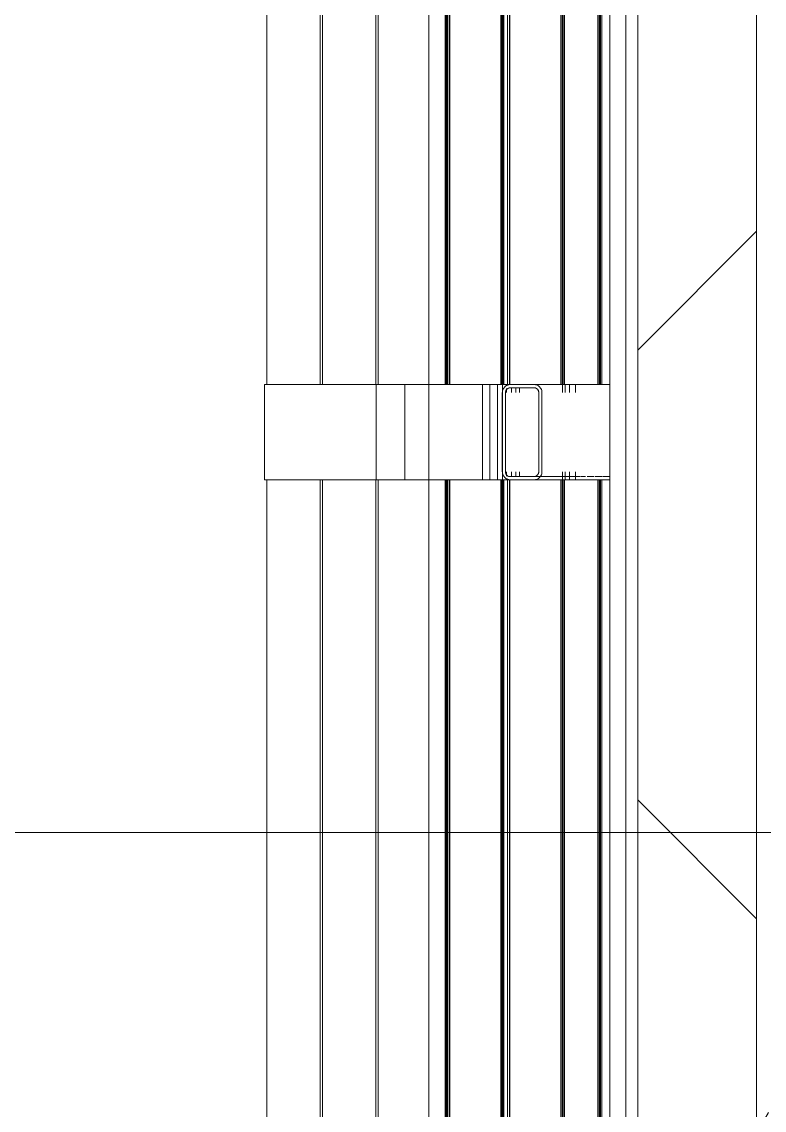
# Model space of a CAD drawing. Header units: millimetres. Extents: x -37960 to 31006, y -24503 to 30326.
# Drawn here: x -32630 to -31693, y 20650 to 22023 of the extents above; entities that cross this region are included whole.
import ezdxf

# ---------------------------------------------------------------- set-up
doc = ezdxf.new("R2010")
doc.units = ezdxf.units.MM
for name, color, linetype, lineweight in [('Высотные отметки', 7, 'Continuous', 9), ('Обобщенные модели', 7, 'Continuous', 9), ('Обобщенные модели-1', 7, 'Continuous', 18), ('Общие ребра', 7, 'Continuous', 9), ('Отделка 2 _5_-1', 7, 'Continuous', 9), ('Штриховка разреза-3', 7, 'Continuous', 9)]:
    doc.layers.add(name, color=color, linetype=linetype, lineweight=lineweight)
pattern_1 = [(0, (-3145.52, 6475), (812.8, 203.2), [67.056, -542.544, 67.056, -542.544, -3251.2]), (0, (-3145.52, 6475), (812.8, 203.2), [-1219.2, 67.056, -1152.144, 67.056, -542.544, -1422.4]), (0, (-3145.52, 6475), (812.8, 203.2), [-3048, 67.056, -339.344, 67.056, -948.944]), (120, (-2840.72, 6576.6), (-582.3764, 602.3054), [67.056, -542.544, 67.056, -3793.744]), (120, (-2840.72, 6576.6), (-582.3764, 602.3054), [-676.656, -542.544, 67.056, -1152.144, -2032]), (120, (-2840.72, 6576.6), (-582.3764, 602.3054), [-2438.4, 67.056, -542.544, 67.056, -1355.344]), (120, (-2840.72, 6576.6), (-582.3764, 602.3054), [-3115.056, -339.344, 67.056, -948.944]), (240, (-2739.12, 6983), (-230.4236, -805.5054), [67.056, -542.544, 67.056, -542.544, -3251.2]), (240, (-2739.12, 6983), (-230.4236, -805.5054), [-1219.2, 67.056, -1152.144, 67.056, -542.544, -1422.4]), (240, (-2739.12, 6983), (-230.4236, -805.5054), [-3048, 67.056, -339.344, 67.056, -948.944])]

# ---------------------------------------------------------------- blocks, each defined once
blk = doc.blocks.new('Обвязочная балка 1 - Обвязочная балка 1-1451838-Разрез 3-3')
at = {"layer": 'Обобщенные модели'}
for p, q in [((-32023.5, 21555), (-32023.5, 21455)), ((-32023.4, 21455), (-32023.4, 21555)), ((-32019.4, 21555), (-32019.4, 21455)), ((-31977.5, 21555), (-31977.5, 21455)), ((-31977.4, 21455), (-31977.4, 21555)), ((-31973.4, 21555), (-31973.4, 21455)), ((-31978.6, 21449), (-32012.5, 21449)), ((-31982.6, 21449), (-31978, 21449)), ((-31925.5, 21449), (-31977.2, 21449)), ((-31976.6, 21449), (-31926.2, 21449)), ((-31924.8, 21449), (-31918.8, 21449)), ((-31918.5, 21449), (-31924.2, 21449)), ((-31916.2, 21449), (-31907.9, 21449)), ((-31908.4, 21449), (-31916.1, 21449)), ((-31898.4, 21449), (-31906.9, 21449)), ((-31906.3, 21449), (-31897.5, 21449)), ((-31888.2, 21449), (-31896.6, 21449)), ((-31896, 21449), (-31888.7, 21449))]:
    blk.add_line(p, q, dxfattribs=at)
at = {"layer": 'Обобщенные модели', "flags": 128}
for points in [[(-32018.2, 21563.8), (-32017.8, 21564), (-32017.5, 21564.2), (-32017.1, 21564.3), (-32016.7, 21564.5), (-32016.3, 21564.6)], [(-32023.1, 21557.8), (-32023, 21558.1), (-32022.8, 21558.5), (-32022.7, 21558.9), (-32022.5, 21559.3), (-32022.3, 21559.6), (-32022.1, 21560)], [(-31981.1, 21560.6), (-31981.3, 21560.6), (-31981.6, 21560.7), (-31981.8, 21560.8), (-31982, 21560.9), (-31982.3, 21560.9), (-31982.5, 21561), (-31982.7, 21561), (-31983, 21561), (-31983.2, 21561.1), (-31983.5, 21561.1)], [(-31977.5, 21555.5), (-31977.5, 21555.7), (-31977.5, 21556), (-31977.6, 21556.2), (-31977.6, 21556.4), (-31977.7, 21556.7), (-31977.8, 21556.9), (-31977.9, 21557.1), (-31977.9, 21557.4), (-31978, 21557.6), (-31978.1, 21557.8), (-31978.3, 21558), (-31978.4, 21558.2), (-31978.5, 21558.4), (-31978.7, 21558.6), (-31978.8, 21558.8), (-31979, 21559), (-31979.1, 21559.2)], [(-32022.1, 21449.9), (-32022.3, 21450.3), (-32022.5, 21450.6), (-32022.6, 21451), (-32022.8, 21451.4), (-32022.9, 21451.8), (-32023, 21452.1), (-32023.2, 21452.5)], [(-31977.9, 21452.7), (-31977.8, 21452.9), (-31977.8, 21453.2), (-31977.7, 21453.4), (-31977.6, 21453.6), (-31977.6, 21453.9), (-31977.5, 21454.1), (-31977.5, 21454.3), (-31977.5, 21454.6), (-31977.5, 21454.8), (-31977.5, 21455)], [(-32016.2, 21445.4), (-32016.6, 21445.5), (-32017, 21445.6), (-32017.4, 21445.8), (-32017.7, 21446), (-32018.1, 21446.1), (-32018.4, 21446.3)], [(-31982.4, 21449), (-31982.2, 21449.1), (-31982, 21449.1), (-31981.7, 21449.2), (-31981.5, 21449.3), (-31981.3, 21449.4), (-31981, 21449.5), (-31980.8, 21449.6), (-31980.6, 21449.7), (-31980.4, 21449.8), (-31980.2, 21449.9), (-31980, 21450.1), (-31979.8, 21450.2), (-31979.6, 21450.4), (-31979.4, 21450.5), (-31979.3, 21450.7), (-31979.1, 21450.9), (-31978.9, 21451.1)]]:
    blk.add_lwpolyline(points, dxfattribs=at)
at = {"layer": 'Обобщенные модели'}
for centre, major_axis, start_param, end_param in [((-32013.4, 21555), (0, 10), 0.000003, 0.523601), ((-31983.4, 21555), (0, 10), 5.759585, 6.021384), ((-32013.4, 21555), (0, 10), 1.047199, 1.570796), ((-32013.4, 21555), (0, 6.06), 0.785401, 1.570796), ((-32013.4, 21555), (0, 6.06), 0.000005, 0.523602), ((-31983.5, 21555), (0, 6.06), 5.759583, 6.283181), ((-31983.5, 21555), (0, 6.06), 4.712389, 5.497785), ((-31983.4, 21555), (0, 10), 4.712389, 5.235987), ((-32013.4, 21455), (0, 10), 1.570796, 2.094394), ((-32013.4, 21455), (0, 6.06), 1.570796, 2.304733), ((-31983.5, 21455), (0, 6.06), 4.236035, 4.712389), ((-31983.4, 21455), (0, 10), 4.188791, 4.712389), ((-32013.4, 21455), (0, 10), 2.617992, 3.14159), ((-32013.4, 21455), (0, 6.06), 2.794025, 3.141593), ((-31983.5, 21455), (0, 6.06), 3.283326, 3.997857), ((-31983.4, 21455), (0, 10), 3.403394, 3.665193)]:
    blk.add_ellipse(centre, major_axis=major_axis, ratio=0.999998, start_param=start_param, end_param=end_param, dxfattribs=at)
at = {"layer": 'Обобщенные модели-1'}
for p, q in [((-31983.4, 21565), (-32013.4, 21565)), ((-32023.4, 21555), (-32023.4, 21455)), ((-32019.4, 21455), (-32019.4, 21555)), ((-32013.4, 21561.1), (-31983.5, 21561.1)), ((-31977.4, 21555), (-31977.4, 21455)), ((-31973.4, 21455), (-31973.4, 21555)), ((-32013.4, 21445), (-31983.4, 21445)), ((-31982.6, 21449), (-32012.5, 21449))]:
    blk.add_line(p, q, dxfattribs=at)
for centre, radius, start, end in [((-32013.4, 21555), 10, 90, 180), ((-31983.4, 21555), 10, 0, 90), ((-32013.4, 21555), 6.06, 90, 180), ((-31983.5, 21555), 6.06, 0, 90), ((-32013.4, 21455), 10, 180, 270), ((-32013.4, 21455), 6.06, 180, 278.1204), ((-31983.4, 21455), 10, 270, 0), ((-31983.5, 21455), 6.06, 278.1204, 0)]:
    blk.add_arc(centre, radius, start, end, dxfattribs=at)
blk = doc.blocks.new('Профиль ламели540 - Профиль ламели-1612009-Разрез 3-3')
at = {"layer": 'Обобщенные модели'}
for p, q in [((-32320.7, 21565), (-32320.7, 26140)), ((-32320.7, 21565), (-32320.7, 26140)), ((-32253.3, 26140), (-32253.3, 21565)), ((-32253.3, 21565), (-32253.3, 26140)), ((-32250.4, 21565), (-32250.4, 26140)), ((-32250.4, 21565), (-32250.4, 26140)), ((-32183, 26140), (-32183, 21565)), ((-32183, 21565), (-32183, 26140)), ((-32180.1, 21565), (-32180.1, 26140)), ((-32180.1, 21565), (-32180.1, 26140)), ((-32180.1, 21565), (-32180.1, 26140)), ((-32116, 21564.6), (-32116, 26140)), ((-32116, 21564.6), (-32116, 26140)), ((-32116, 21564.6), (-32116, 26140)), ((-32323.4, 21565), (-32182.5, 21565)), ((-32323.4, 21565), (-32323.4, 21445)), ((-32182.5, 21565), (-32050.4, 21565)), ((-32180.1, 21565), (-32182.5, 21565)), ((-32182.5, 21445), (-32182.5, 21565)), ((-32182.5, 21445), (-32182.5, 21565)), ((-32182.5, 21445), (-32182.5, 21565)), ((-32115.5, 21565), (-32180.6, 21565)), ((-32050.1, 21565), (-32146.4, 21565)), ((-32146.4, 21565), (-32116, 21565)), ((-32146.4, 21445), (-32146.4, 21565)), ((-32146.4, 21445), (-32146.4, 21565)), ((-32042.6, 21565), (-32116, 21565)), ((-32116, 21565), (-32050.1, 21565)), ((-32116, 21565), (-32039.4, 21565)), ((-32116, 21445), (-32116, 21565)), ((-32116, 21445), (-32116, 21565)), ((-32050.4, 21565), (-32115.8, 21565)), ((-32113.6, 21565), (-32050.4, 21565)), ((-32050.4, 21565), (-32113.6, 21565)), ((-32048.4, 21445), (-32048.4, 21565)), ((-32039.4, 21565), (-32034.4, 21565)), ((-32039.4, 21445), (-32039.4, 21565)), ((-32034.4, 21565), (-32029.4, 21565)), ((-32029.4, 21565), (-32029.4, 21445)), ((-32029.4, 21565), (-32024.4, 21565)), ((-32024.4, 21565), (-32023.4, 21565)), ((-32023.4, 21445), (-32023.4, 21565)), ((-32182.5, 21445), (-32323.4, 21445)), ((-32320.7, 17375), (-32320.7, 21445)), ((-32320.7, 17375), (-32320.7, 21445)), ((-32253.3, 21445), (-32253.3, 17375)), ((-32253.3, 17375), (-32253.3, 21445)), ((-32250.4, 17375), (-32250.4, 21445)), ((-32250.4, 17375), (-32250.4, 21445)), ((-32183, 21445), (-32183, 17375)), ((-32183, 17375), (-32183, 21445)), ((-32182.5, 21445), (-32180.1, 21445)), ((-32050.4, 21445), (-32182.5, 21445)), ((-32180.6, 21445), (-32115.5, 21445)), ((-32180.1, 17375), (-32180.1, 21445)), ((-32180.1, 17375), (-32180.1, 21445)), ((-32180.1, 17375), (-32180.1, 21445)), ((-32116, 21445), (-32146.4, 21445)), ((-32146.4, 21445), (-32050.1, 21445)), ((-32039.4, 21445), (-32116, 21445)), ((-32050.1, 21445), (-32116, 21445)), ((-32116, 21445), (-32042.6, 21445)), ((-32116, 17374.6), (-32116, 21445)), ((-32116, 17374.6), (-32116, 21445)), ((-32116, 17374.6), (-32116, 21445)), ((-32115.8, 21445), (-32050.4, 21445)), ((-32113.6, 21445), (-32050.4, 21445)), ((-32050.4, 21445), (-32113.6, 21445)), ((-32034.4, 21445), (-32039.4, 21445)), ((-32029.4, 21445), (-32034.4, 21445)), ((-32024.4, 21445), (-32029.4, 21445)), ((-32023.4, 21445), (-32024.4, 21445))]:
    blk.add_line(p, q, dxfattribs=at)
blk = doc.blocks.new('Профиль ламели680 - Профиль ламели-1666264-Разрез 3-3')
at = {"layer": 'Обобщенные модели'}
for p, q in [((-32095.5, 21565), (-32095.5, 26140)), ((-32094.8, 21565), (-32094.8, 26140)), ((-32094.2, 21565), (-32094.2, 26140)), ((-32093.4, 21565), (-32093.4, 26140)), ((-32253.3, 21565), (-32250.4, 21565)), ((-32183, 21565), (-32180.1, 21565)), ((-32028.9, 21565), (-32116, 21565)), ((-32116, 21565), (-32096.2, 21565)), ((-32116, 21565), (-32029.2, 21565)), ((-32095.1, 21565), (-32116, 21565)), ((-32096, 21565), (-32018.3, 21565)), ((-32094.1, 21565), (-32028.5, 21565)), ((-32029.1, 21565), (-32093.1, 21565)), ((-32021, 21565), (-32093, 21565)), ((-32028.8, 21565), (-32093, 21565)), ((-32091, 21565), (-32029, 21565)), ((-32018.3, 21565), (-32013.3, 21565)), ((-32006.3, 21565), (-32001.8, 21565)), ((-32018.3, 21555), (-32018.3, 21559.9)), ((-32011.9, 21561.3), (-32011.9, 21555)), ((-32006.3, 21555), (-32006.3, 21561.1)), ((-32001.8, 21561.1), (-32001.8, 21555)), ((-32018.3, 21449.7), (-32018.3, 21455)), ((-32011.9, 21455), (-32011.9, 21448.9)), ((-32006.3, 21449), (-32006.3, 21455)), ((-32001.8, 21455), (-32001.8, 21449)), ((-32250.4, 21445), (-32253.3, 21445)), ((-32180.1, 21445), (-32183, 21445)), ((-32096.2, 21445), (-32116, 21445)), ((-32116, 21445), (-32028.9, 21445)), ((-32029.2, 21445), (-32116, 21445)), ((-32116, 21445), (-32095.1, 21445)), ((-32018.3, 21445), (-32096, 21445)), ((-32095.5, 17375), (-32095.5, 21445)), ((-32094.8, 17375), (-32094.8, 21445)), ((-32094.2, 17375), (-32094.2, 21445)), ((-32028.5, 21445), (-32094.1, 21445)), ((-32093.4, 17375), (-32093.4, 21445)), ((-32093.1, 21445), (-32029.1, 21445)), ((-32093, 21445), (-32021, 21445)), ((-32093, 21445), (-32028.8, 21445)), ((-32029, 21445), (-32091, 21445)), ((-32013.3, 21445), (-32018.3, 21445)), ((-32001.8, 21445), (-32006.3, 21445))]:
    blk.add_line(p, q, dxfattribs=at)
blk = doc.blocks.new('Профиль ламели683 - Профиль ламели-1667078-Разрез 3-3')
at = {"layer": 'Обобщенные модели'}
for p, q in [((-32092.6, 26140), (-32092.6, 21565)), ((-32090.4, 21565), (-32090.4, 26140)), ((-32089.7, 21565), (-32089.7, 26140)), ((-32025.2, 21565), (-32025.2, 26140)), ((-32025.2, 21565), (-32025.2, 26140)), ((-32023.9, 21565), (-32023.9, 26140)), ((-32022.8, 21565), (-32022.8, 26140)), ((-32021.5, 21565), (-32021.5, 26140)), ((-32092.4, 21565), (-31958.5, 21565)), ((-32024.7, 21565), (-32090.2, 21565)), ((-32056.5, 21565), (-32026.4, 21565)), ((-31958.2, 21565), (-32056.2, 21565)), ((-32025.9, 21565), (-31947.7, 21565)), ((-32022.8, 21565), (-32019.1, 21565)), ((-31958.3, 21565), (-32022.8, 21565)), ((-32021.1, 21565), (-31957.6, 21565)), ((-31957.9, 21565), (-32021, 21565)), ((-31950, 21565), (-32020.7, 21565)), ((-32019.1, 21565), (-31958.1, 21565)), ((-31947.7, 21565), (-31942.7, 21565)), ((-31947.7, 21555), (-31947.7, 21565)), ((-31944.1, 21565), (-31944.1, 21555)), ((-31944.1, 21565), (-31939.7, 21565)), ((-31939.7, 21565), (-31938.7, 21565)), ((-31938.7, 21565), (-31930.9, 21565)), ((-31938.7, 21555), (-31938.7, 21565)), ((-31930.9, 21565), (-31930.9, 21555)), ((-31947.7, 21445), (-31947.7, 21455)), ((-31944.1, 21455), (-31944.1, 21445)), ((-31938.7, 21445), (-31938.7, 21455)), ((-31930.9, 21455), (-31930.9, 21445)), ((-32092.6, 21445), (-32092.6, 17375)), ((-31958.5, 21445), (-32092.4, 21445)), ((-32090.4, 17375), (-32090.4, 21445)), ((-32090.2, 21445), (-32024.7, 21445)), ((-32089.7, 17375), (-32089.7, 21445)), ((-32026.4, 21445), (-32056.5, 21445)), ((-32056.2, 21445), (-31958.2, 21445)), ((-31947.7, 21445), (-32025.9, 21445)), ((-32025.2, 17375), (-32025.2, 21445)), ((-32025.2, 17375), (-32025.2, 21445)), ((-32023.9, 17375), (-32023.9, 21445)), ((-32022.8, 21445), (-31958.3, 21445)), ((-32019.1, 21445), (-32022.8, 21445)), ((-32022.8, 17375), (-32022.8, 21445)), ((-32021.5, 17375), (-32021.5, 21445)), ((-31957.6, 21445), (-32021.1, 21445)), ((-32021, 21445), (-31957.9, 21445)), ((-32020.7, 21445), (-31950, 21445)), ((-31958.1, 21445), (-32019.1, 21445)), ((-31942.7, 21445), (-31947.7, 21445)), ((-31939.7, 21445), (-31944.1, 21445)), ((-31938.7, 21445), (-31939.7, 21445)), ((-31930.9, 21445), (-31938.7, 21445))]:
    blk.add_line(p, q, dxfattribs=at)
blk = doc.blocks.new('Профиль ламели685 - Профиль ламели-1667618-Разрез 3-3')
at = {"layer": 'Обобщенные модели'}
for p, q in [((-32017, 26140), (-32017, 21565)), ((-32014.2, 21565), (-32014.2, 26140)), ((-32014.1, 21565), (-32014.1, 26140)), ((-31949.6, 21565), (-31949.6, 26140)), ((-31948, 21565), (-31948, 26140)), ((-31947.9, 21565), (-31947.9, 26140)), ((-31946.6, 21565), (-31946.6, 26140)), ((-31944.9, 21565), (-31944.9, 26140)), ((-32021.5, 21565), (-32016.9, 21565)), ((-32016.9, 21565), (-31887.6, 21565)), ((-31982, 21565), (-32014.7, 21565)), ((-31949.6, 21565), (-31981.9, 21565)), ((-31981.2, 21565), (-31951.2, 21565)), ((-31887.6, 21565), (-31980.8, 21565)), ((-31950.6, 21565), (-31887.6, 21565)), ((-31947.3, 21565), (-31942.5, 21565)), ((-31887.6, 21565), (-31947.3, 21565)), ((-31944.4, 21565), (-31887.6, 21565)), ((-31887.5, 21565), (-31944.3, 21565)), ((-31887.5, 21565), (-31944, 21565)), ((-31942.5, 21565), (-31887.6, 21565)), ((-32016.9, 21445), (-32021.5, 21445)), ((-32017, 21445), (-32017, 17375)), ((-31887.6, 21445), (-32016.9, 21445)), ((-32014.7, 21445), (-31982, 21445)), ((-32014.2, 17375), (-32014.2, 21445)), ((-32014.1, 17375), (-32014.1, 21445)), ((-31981.9, 21445), (-31949.6, 21445)), ((-31951.2, 21445), (-31981.2, 21445)), ((-31980.8, 21445), (-31887.6, 21445)), ((-31887.6, 21445), (-31950.6, 21445)), ((-31949.6, 17375), (-31949.6, 21445)), ((-31948, 17375), (-31948, 21445)), ((-31947.9, 17375), (-31947.9, 21445)), ((-31947.3, 21445), (-31887.6, 21445)), ((-31942.5, 21445), (-31947.3, 21445)), ((-31946.6, 17375), (-31946.6, 21445)), ((-31944.9, 17375), (-31944.9, 21445)), ((-31887.6, 21445), (-31944.4, 21445)), ((-31944.3, 21445), (-31887.5, 21445)), ((-31944, 21445), (-31887.5, 21445)), ((-31887.6, 21445), (-31942.5, 21445))]:
    blk.add_line(p, q, dxfattribs=at)
blk = doc.blocks.new('Профиль ламели686 - Профиль ламели-1667888-Разрез 3-3')
at = {"layer": 'Обобщенные модели'}
for p, q in [((-31903, 21565), (-31903, 26140)), ((-31901.1, 21565), (-31901.1, 26140)), ((-31900.9, 21565), (-31900.9, 26140)), ((-31899.6, 21565), (-31899.6, 26140)), ((-31897.7, 21565), (-31897.7, 26140)), ((-31945, 21565), (-31887.6, 21565)), ((-31902.6, 21565), (-31945, 21565)), ((-31934.6, 21565), (-31904.7, 21565)), ((-31887.7, 21565), (-31934.1, 21565)), ((-31904, 21565), (-31887.6, 21565)), ((-31900.6, 21565), (-31895.3, 21565)), ((-31887.6, 21565), (-31900.6, 21565)), ((-31897.2, 21565), (-31887.6, 21565)), ((-31887.5, 21565), (-31897.1, 21565)), ((-31887.6, 21565), (-31896.6, 21565)), ((-31895.3, 21565), (-31887.6, 21565)), ((-31887.6, 21445), (-31945, 21445)), ((-31945, 21445), (-31902.6, 21445)), ((-31904.7, 21445), (-31934.6, 21445)), ((-31934.1, 21445), (-31887.7, 21445)), ((-31887.6, 21445), (-31904, 21445)), ((-31903, 17375), (-31903, 21445)), ((-31901.1, 17375), (-31901.1, 21445)), ((-31900.9, 17375), (-31900.9, 21445)), ((-31900.6, 21445), (-31887.6, 21445)), ((-31895.3, 21445), (-31900.6, 21445)), ((-31899.6, 17375), (-31899.6, 21445)), ((-31897.7, 17375), (-31897.7, 21445)), ((-31887.6, 21445), (-31897.2, 21445)), ((-31897.1, 21445), (-31887.5, 21445)), ((-31896.6, 21445), (-31887.6, 21445)), ((-31887.6, 21445), (-31895.3, 21445))]:
    blk.add_line(p, q, dxfattribs=at)
blk = doc.blocks.new('Профиль ламели687 - Профиль ламели-1668158-Разрез 3-3')
at = {"layer": 'Обобщенные модели'}
for p, q in [((-31897.8, 21565), (-31887.7, 21565)), ((-31887.7, 21565), (-31897.8, 21565)), ((-31887.7, 21445), (-31897.8, 21445)), ((-31897.8, 21445), (-31887.7, 21445))]:
    blk.add_line(p, q, dxfattribs=at)

msp = doc.modelspace()

# ---------------------------------------------------------------- hatches: boundary and pattern name
at = {"layer": 'Штриховка разреза-3'}
h = msp.add_hatch(dxfattribs=at)
h.set_pattern_fill('FP_3', color=256, style=0, pattern_type=2)
h.set_pattern_definition(pattern_1)
h.paths.add_polyline_path([(-31852.6, 13700), (-31852.6, 22100), (-31867.6, 22100), (-31867.6, 13700), (-31853.1, 13700)], flags=0)
h = msp.add_hatch(dxfattribs=at)
h.set_pattern_fill('FP_4', color=256, style=0, pattern_type=2)
h.set_pattern_definition([(45, (-3145.5, 6475), (-707.107, 707.107), []), (135, (-3145.5, 6475), (-707.107, -707.107), [])])
h.paths.add_polyline_path([(-31852.6, 13700), (-31702.6, 13700), (-31702.6, 22100), (-31852.6, 22100), (-31852.6, 13760.2)], flags=0)
h = msp.add_hatch(dxfattribs=at)
h.set_pattern_fill('FP_3', color=256, style=0, pattern_type=2)
h.set_pattern_definition(pattern_1)
h.paths.add_polyline_path([(-31682.6, 13700), (-31682.6, 22100), (-31702.6, 22100), (-31702.6, 13700)], flags=0)

# ---------------------------------------------------------------- linework, layer by layer
at = {"layer": 'Высотные отметки'}
msp.add_line((-20232.9, 21000), (-33265.6, 21000), dxfattribs=at)
at = {"layer": 'Общие ребра'}
for p, q in [((-31867.6, 22100), (-31867.6, 13700)), ((-31852.6, 22100), (-31852.6, 13700)), ((-31702.6, 22100), (-31702.6, 13700))]:
    msp.add_line(p, q, dxfattribs=at)
at = {"layer": 'Отделка 2 _5_-1'}
msp.add_line((-31887.6, 22100), (-31887.6, 13700), dxfattribs=at)

# ---------------------------------------------------------------- block references
at = {"layer": 'Обобщенные модели'}
for name in ['Профиль ламели540 - Профиль ламели-1612009-Разрез 3-3', 'Профиль ламели680 - Профиль ламели-1666264-Разрез 3-3', 'Профиль ламели683 - Профиль ламели-1667078-Разрез 3-3', 'Профиль ламели685 - Профиль ламели-1667618-Разрез 3-3', 'Профиль ламели686 - Профиль ламели-1667888-Разрез 3-3', 'Профиль ламели687 - Профиль ламели-1668158-Разрез 3-3', 'Обвязочная балка 1 - Обвязочная балка 1-1451838-Разрез 3-3']:
    msp.add_blockref(name, (0, 0), dxfattribs=at)

doc.saveas('drawing.dxf')
